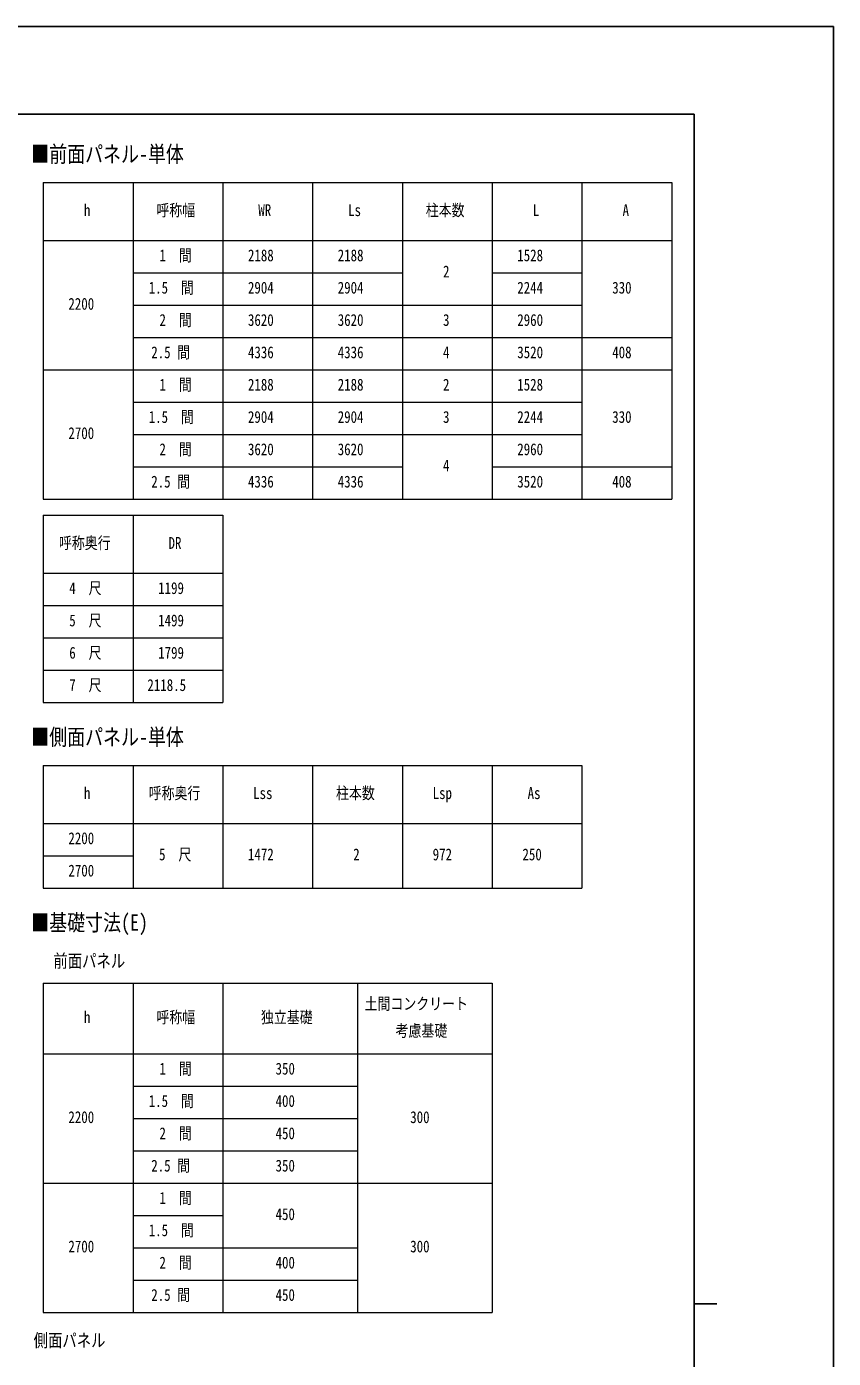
# Model space of a CAD drawing. Units: millimetres, scale not verified. Extents: x -10512 to 10512, y -7425 to 7425.
# Drawn here: x 6019 to 10512, y 9 to 7425 of the extents above; entities that cross this region are included whole.
import ezdxf
from ezdxf.enums import TextEntityAlignment as Align

# ---------------------------------------------------------------- set-up
doc = ezdxf.new("R2010")
doc.units = ezdxf.units.MM
doc.header["$LTSCALE"] = 40
doc.layers.add('0-1_TABLE1', color=7, linetype='Continuous', lineweight=18)
doc.layers.add('0-2_USER1', color=3, linetype='Continuous')
doc.layers.add('0-7_YKK_ZWAK', color=7, linetype='Continuous')
doc.styles.add('ＭＳ ゴシック', font='')
doc.styles.get('ＭＳ ゴシック').set_extended_font_data('MS Gothic')

msp = doc.modelspace()

# ---------------------------------------------------------------- linework, layer by layer
at = {"layer": '0-1_TABLE1'}
for p, q in [((6112.45, 6556.69), (9612.45, 6556.69)), ((6112.45, 6556.69), (6112.45, 4793.69)), ((6612.45, 6556.69), (6612.45, 4793.69)), ((7112.45, 6556.69), (7112.45, 4793.69)), ((7612.45, 6556.69), (7612.45, 4793.69)), ((8112.45, 6556.69), (8112.45, 4793.69)), ((8612.45, 6556.69), (8612.45, 4793.69)), ((9112.45, 6556.69), (9112.45, 4793.69)), ((9612.45, 6556.69), (9612.45, 4793.69)), ((6112.45, 6233.69), (9612.45, 6233.69)), ((6612.45, 6053.69), (8112.45, 6053.69)), ((8612.45, 6053.69), (9112.45, 6053.69)), ((6612.45, 5873.69), (9112.45, 5873.69)), ((6612.45, 5693.69), (9612.45, 5693.69)), ((6112.45, 5513.69), (9612.45, 5513.69)), ((6612.45, 5333.69), (9112.45, 5333.69)), ((6612.45, 5153.69), (9112.45, 5153.69)), ((6612.45, 4973.69), (8112.45, 4973.69)), ((8612.45, 4973.69), (9612.45, 4973.69)), ((6112.45, 4793.69), (9612.45, 4793.69)), ((6112.45, 4703.69), (7112.45, 4703.69)), ((6112.45, 4703.69), (6112.45, 3660.69)), ((6612.45, 4703.69), (6612.45, 3660.69)), ((7112.45, 4703.69), (7112.45, 3660.69)), ((6112.45, 4380.69), (7112.45, 4380.69)), ((6112.45, 4200.69), (7112.45, 4200.69)), ((6112.45, 4020.69), (7112.45, 4020.69)), ((6112.45, 3840.69), (7112.45, 3840.69)), ((6112.45, 3660.69), (7112.45, 3660.69)), ((6112.45, 3310.69), (9112.45, 3310.69)), ((6112.45, 3310.69), (6112.45, 2627.69)), ((6612.45, 3310.69), (6612.45, 2627.69)), ((7112.45, 3310.69), (7112.45, 2627.69)), ((7612.45, 3310.69), (7612.45, 2627.69)), ((8112.45, 3310.69), (8112.45, 2627.69)), ((8612.45, 3310.69), (8612.45, 2627.69)), ((9112.45, 3310.69), (9112.45, 2627.69)), ((6112.45, 2987.69), (9112.45, 2987.69)), ((6112.45, 2807.69), (6612.45, 2807.69)), ((6112.45, 2627.69), (9112.45, 2627.69)), ((6112.45, 2097.69), (8612.45, 2097.69)), ((6112.45, 2097.69), (6112.45, 264.69)), ((6612.45, 2097.69), (6612.45, 264.69)), ((7112.45, 2097.69), (7112.45, 264.69)), ((7862.45, 2097.69), (7862.45, 264.69)), ((8612.45, 2097.69), (8612.45, 264.69)), ((6112.45, 1704.69), (8612.45, 1704.69)), ((6612.45, 1524.69), (7862.45, 1524.69)), ((6612.45, 1344.69), (7862.45, 1344.69)), ((6612.45, 1164.69), (7862.45, 1164.69)), ((6112.45, 984.69), (8612.45, 984.69)), ((6612.45, 804.69), (7112.45, 804.69)), ((6612.45, 624.69), (7862.45, 624.69)), ((6612.45, 444.69), (7862.45, 444.69)), ((6112.45, 264.69), (8612.45, 264.69))]:
    msp.add_line(p, q, dxfattribs=at)
at = {"layer": '0-7_YKK_ZWAK'}
for p, q in [((9737.55, 6937.5), (-9762.45, 6937.5)), ((9737.55, 6937.5), (9737.55, -6312.5)), ((9737.55, 312.5), (9862.55, 312.5))]:
    msp.add_line(p, q, dxfattribs=at)
msp.add_lwpolyline([(-10512.5, -7425), (10512.5, -7425), (10512.5, 7425), (-10512.5, 7425)], close=True, dxfattribs=at)

# ---------------------------------------------------------------- texts
at = {"layer": '0-1_TABLE1', "style": 'ＭＳ ゴシック', "width": 0.8}
for s, p in [('h', (6338.45, 6350.19)), ('呼称幅', (6742.45, 6350.19)), ('WR', (7309.65, 6350.19)), ('Ls', (7809.65, 6350.19)), ('柱本数', (8242.45, 6350.19)), ('L', (8838.45, 6350.19)), ('A', (9338.45, 6350.19)), ('1\u3000間', (6759.25, 6098.69)), ('2188', (7252.05, 6098.69)), ('2188', (7752.05, 6098.69)), ('1528', (8752.05, 6098.69)), ('2', (8338.45, 6008.69)), ('1.5\u3000間', (6699.25, 5918.69)), ('2904', (7252.05, 5918.69)), ('2904', (7752.05, 5918.69)), ('2244', (8752.05, 5918.69)), ('330', (9280.85, 5918.69)), ('2200', (6252.05, 5828.69)), ('2\u3000間', (6759.25, 5738.69)), ('3620', (7252.05, 5738.69)), ('3620', (7752.05, 5738.69)), ('3', (8338.45, 5738.69)), ('2960', (8752.05, 5738.69)), ('2.5 間', (6713.65, 5558.69)), ('4336', (7252.05, 5558.69)), ('4336', (7752.05, 5558.69)), ('4', (8338.45, 5558.69)), ('3520', (8752.05, 5558.69)), ('408', (9280.85, 5558.69)), ('1\u3000間', (6759.25, 5378.69)), ('2188', (7252.05, 5378.69)), ('2188', (7752.05, 5378.69)), ('2', (8338.45, 5378.69)), ('1528', (8752.05, 5378.69)), ('1.5\u3000間', (6699.25, 5198.69)), ('2904', (7252.05, 5198.69)), ('2904', (7752.05, 5198.69)), ('3', (8338.45, 5198.69)), ('2244', (8752.05, 5198.69)), ('330', (9280.85, 5198.69)), ('2700', (6252.05, 5108.69)), ('2\u3000間', (6759.25, 5018.69)), ('3620', (7252.05, 5018.69)), ('3620', (7752.05, 5018.69)), ('2960', (8752.05, 5018.69)), ('4', (8338.45, 4928.69)), ('2.5 間', (6713.65, 4838.69)), ('4336', (7252.05, 4838.69)), ('4336', (7752.05, 4838.69)), ('3520', (8752.05, 4838.69)), ('408', (9280.85, 4838.69)), ('呼称奥行', (6199.25, 4497.19)), ('DR', (6809.65, 4497.19)), ('4\u3000尺', (6256.85, 4245.69)), ('1199', (6752.05, 4245.69)), ('5\u3000尺', (6256.85, 4065.69)), ('1499', (6752.05, 4065.69)), ('6\u3000尺', (6256.85, 3885.69)), ('1799', (6752.05, 3885.69)), ('7\u3000尺', (6256.85, 3705.69)), ('2118.5', (6692.05, 3705.69)), ('h', (6338.45, 3104.19)), ('呼称奥行', (6699.25, 3104.19)), ('Lss', (7280.85, 3104.19)), ('柱本数', (7742.45, 3104.19)), ('Lsp', (8280.85, 3104.19)), ('As', (8809.65, 3104.19)), ('2200', (6252.05, 2852.69)), ('5\u3000尺', (6756.85, 2762.69)), ('1472', (7252.05, 2762.69)), ('2', (7838.45, 2762.69)), ('972', (8280.85, 2762.69)), ('250', (8780.85, 2762.69)), ('2700', (6252.05, 2672.69)), ('土間コンクリート', (7901.45, 1931.19)), ('h', (6338.45, 1856.19)), ('呼称幅', (6742.45, 1856.19)), ('独立基礎', (7324.25, 1856.19)), ('考慮基礎', (8074.25, 1781.19)), ('1\u3000間', (6759.25, 1569.69)), ('350', (7405.85, 1569.69)), ('1.5\u3000間', (6699.25, 1389.69)), ('400', (7405.85, 1389.69)), ('2200', (6252.05, 1299.69)), ('300', (8155.85, 1299.69)), ('2\u3000間', (6759.25, 1209.69)), ('450', (7405.85, 1209.69)), ('2.5 間', (6713.65, 1029.69)), ('350', (7405.85, 1029.69)), ('1\u3000間', (6759.25, 849.69)), ('450', (7405.85, 759.69)), ('1.5\u3000間', (6699.25, 669.69)), ('2700', (6252.05, 579.69)), ('300', (8155.85, 579.69)), ('2\u3000間', (6759.25, 489.69)), ('400', (7405.85, 489.69)), ('2.5 間', (6713.65, 309.69)), ('450', (7405.85, 309.69))]:
    msp.add_text(s, height=65.98, dxfattribs=at).set_placement(p, align=Align.BOTTOM_LEFT)
at = {"layer": '0-2_USER1', "style": 'ＭＳ ゴシック', "width": 0.8}
for s, height, p in [('■前面パネル-単体', 91.64, (6045.17, 6642)), ('■側面パネル-単体', 91.64, (6045.17, 3396)), ('■基礎寸法(E)', 91.64, (6045.17, 2363)), ('前面パネル', 73.31, (6168.5, 2164)), ('側面パネル', 73.31, (6058.5, 51))]:
    msp.add_text(s, height=height, dxfattribs=at).set_placement(p, align=Align.BOTTOM_LEFT)

doc.saveas('drawing.dxf')
